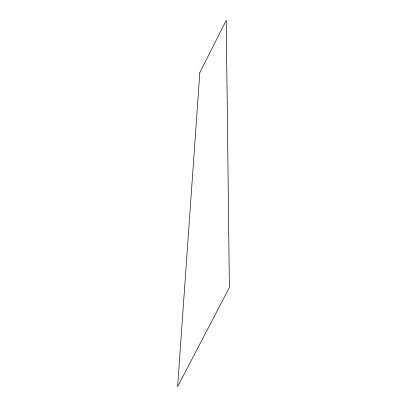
<?xml version="1.0" encoding="UTF-8"?>
<svg xmlns="http://www.w3.org/2000/svg" width="407" height="407" viewBox="0 0 407 407"><rect width="100%" height="100%" fill="white"/><g stroke="black" fill="none" stroke-linecap="round" stroke-linejoin="round"><path stroke-width="0.61" d="M199.837 72.527L177.615 386.65L229.385 287.515L226.241 20.35L199.837 72.527"/></g></svg>
